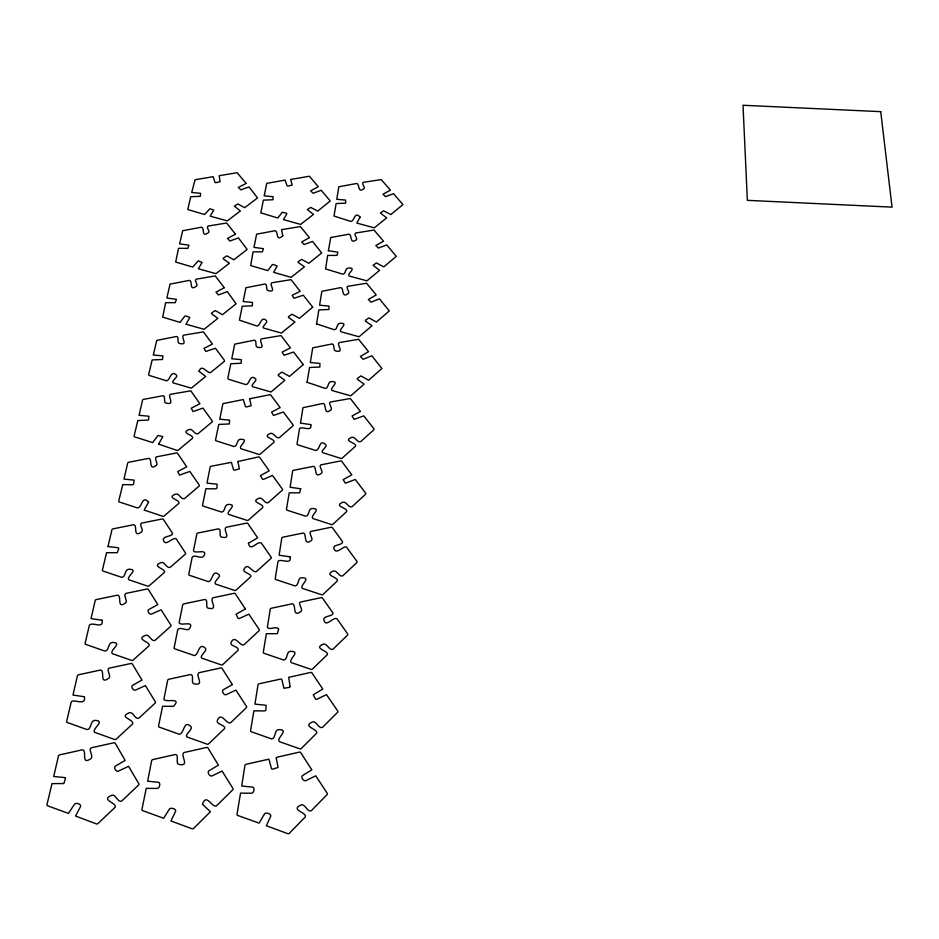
<?xml version="1.0" encoding="UTF-8"?>
<svg xmlns="http://www.w3.org/2000/svg" width="939" height="939" viewBox="0 0 939 939"><rect width="100%" height="100%" fill="white"/><g stroke="black" fill="none" stroke-linecap="round" stroke-linejoin="round"><path stroke-width="1.41" d="M158.703 444.147L176.908 450.391A1.197 0.904 -10.8 0 0 178.304 450.121L192.542 438.255C194.326 434.78 179.396 433.114 189.326 429.452C192.648 428.266 194.702 435.203 197.976 433.724L212.003 422.034A1.185 0.892 -9.3 0 0 212.214 420.977L202.953 408.089L193.07 411.575L191.216 408.219L199.925 403.758L190.793 390.824L170.464 394.298C167.025 396.023 175.816 405.566 166.191 403.089C163.14 403.277 165.91 395.542 163.069 395.695L143.573 399.368A1.174 0.869 -10.9 0 0 142.575 400.167L139.066 415.284L148.902 416.247L148.503 420.026L137.81 420.59L134.113 435.989A1.197 0.892 -11.8 0 0 134.711 436.893L152.658 442.586L158.069 435.45L162.823 436.612L158.714 444.041M202.448 804.242L210.395 811.73L193.634 828.386A1.42 1.221 -23 0 1 192.014 828.761L170.945 820.956L175.699 811.132C176.262 809.066 171.391 807.329 169.583 808.819L163.644 818.268L142.658 810.639A1.42 1.197 -23.7 0 1 141.942 809.406L146.238 788.361L157.506 788.42C159.876 788.067 160.522 782.774 158.761 782.34L147.634 781.201L151.66 760.66A1.385 1.162 -21.1 0 1 152.811 759.569L175.405 754.475C179.666 754.745 174.9 764.193 179.161 764.463C190.558 766.67 179.689 755.343 184.067 752.515L206.533 747.456A1.373 1.162 -18.5 0 1 207.942 747.96L218.435 765.144L208.716 770.919C207.061 772.175 209.597 776.706 211.827 776.001L222.073 771.036L232.931 788.443A1.385 1.197 -19.2 0 1 232.684 789.875L216.451 805.885C211.745 807.927 206.474 792.575 202.448 804.242M248.424 543.258C250.361 552.508 256.899 540.77 261.312 542.977L271.16 557.203A1.244 0.998 -9.8 0 1 270.972 558.388L256.429 571.593C252.098 573.342 247.579 560.724 243.717 569.973C243.401 572.849 252.391 574.058 250.795 576.699L236.018 590.126A1.268 1.021 -11.9 0 1 234.55 590.431L215.571 584.07C212.883 581.851 221.299 576.746 219.245 574.926C212.132 568.318 212.918 581.276 208.364 581.652L189.443 575.302A1.268 1.009 -13.2 0 1 188.786 574.292L192.19 557.191C194.608 553.951 200.782 559.292 203.575 556.44C208.822 547.777 194.537 554.491 193.481 550.688L196.826 533.939A1.244 0.974 -12 0 1 197.847 533.035L218.341 528.868C222.027 528.986 218.224 537.049 221.909 537.178C232.215 539.444 222.332 529.526 226.193 527.272L246.57 523.129A1.232 0.974 -10 0 1 247.861 523.551L257.662 537.847L248.424 543.258M290.128 686.538L289.353 687.407L283.918 688.252L281.841 679.601L281.019 679.003L259.07 683.792A1.326 1.115 -13.7 0 0 258.002 684.813L254.939 704.121L266.089 705.295L265.866 710.13L264.857 710.917L253.882 710.846L250.584 730.612A1.35 1.15 -15.7 0 0 251.312 731.763L271.559 738.899C275.866 738.981 274.2 729.943 278.413 729.626C290.409 729.345 275.843 738.148 279.364 741.646L299.764 748.829A1.35 1.174 -13.8 0 0 301.313 748.477L316.643 733.195C318.344 728.793 301.442 726.727 312.581 721.88C316.49 720.776 318.697 729.239 322.488 727.373L337.547 712.361A1.326 1.139 -10.5 0 0 337.723 711.011L326.479 694.614L316.689 699.355L315.563 699.097L313.262 694.837L322.781 689.05L311.948 672.934A1.303 1.103 -10.8 0 0 310.563 672.453L288.649 677.359L290.128 686.538M290.714 179.49L292.193 185.077L287.944 186.098L287.088 185.793L285.057 180.088L266.735 183.387L264.211 195.887L273.085 196.697L272.92 199.761L263.389 200.136L260.831 212.848L277.791 218.001L282.228 212.284L286.442 213.153L286.853 213.775L283.437 219.609L300.633 224.398L313.473 214.421L307.346 209.55L310.692 207.39L317.722 211.111L330.235 200.993L321.232 190.288L313.157 193.258L310.633 190.852L318.251 186.744L309.424 176.227L290.726 179.455M316.525 323.885L334.261 329.742C337.547 329.976 336.632 323.063 339.918 323.298C349.766 322.77 337.958 329.448 340.845 331.713L359.062 336.772L372.044 325.716L365.459 321.126L365.435 320.316L368.898 317.898L376.422 322.03L389.286 310.938L379.462 298.86L371.058 302.182L368.334 299.506L376.222 294.928L366.539 283.214L347.653 286.348C345.176 286.888 350.599 292.757 348.181 293.567C341.186 298.837 344.05 287.592 340.716 287.604L321.842 291.348L319.6 305.21L328.967 306.091L328.885 309.494L318.861 309.94L316.525 323.885M199.021 371.269L205.653 376.457L191.368 388.147L173.034 382.83C170.687 381.434 178.527 376.75 176.497 375.154C170.628 369.379 170.205 380.917 166.403 380.764L149.219 375.412L148.632 374.555L152.165 359.954L162.529 359.484L162.881 355.904L153.315 354.989L156.754 340.423L176.485 336.479C179.689 336.491 176.403 343.463 179.619 343.474C188.962 345.787 180.206 336.948 183.715 335.153L203.47 331.878L212.425 344.097L203.974 348.346L205.77 351.479L215.454 348.263L224.468 360.435L224.327 361.374L210.7 372.478C207.073 373.91 201.991 363.17 199.033 371.222M245.384 608.953L236.018 614.27L238.048 618.273L239.163 618.566L248.858 614.153L259.211 629.506A1.291 1.068 -12.1 0 1 259 630.762L243.929 644.811C239.856 646.76 234.727 633.461 230.971 642.886C229.703 646.138 239.539 646.607 238.142 650.211L222.778 664.554A1.315 1.092 -14.6 0 1 221.264 664.882L201.721 658.133C199.115 656.138 207.19 650.927 205.7 648.52C198.493 641.29 199.068 655.023 194.303 655.563L174.83 648.837A1.315 1.068 -15.9 0 1 174.149 647.757L177.764 629.588C180.218 626.231 186.403 631.548 189.443 628.884C195.112 619.552 180.464 626.806 179.149 622.674L182.694 604.869A1.291 1.033 -14.3 0 1 183.762 603.906L204.913 599.458C208.775 599.634 204.679 608.12 208.54 608.284C219.186 610.467 208.998 600.185 213.012 597.756L234.034 593.331A1.279 1.033 -12.1 0 1 235.372 593.777L245.384 608.953M246.135 183.351L237.109 172.694L219.174 175.71L220.102 181.732L215.829 182.706L214.984 182.401L213.153 176.708L195.042 179.748L191.72 192.483L200.57 193.281L200.3 196.333L190.746 196.721L187.765 209.503L204.561 214.538L209.972 208.74L213.763 210.16L210.136 216.17L227.367 220.853L240.349 210.97L234.386 206.111L237.825 203.951L244.715 207.672L257.544 197.906L249.035 186.908L240.807 189.854L238.318 187.389L246.124 183.469M107.973 546.592L118.173 547.719L118.76 548.482L117.281 552.684L106.577 552.707L102.421 570.02A1.279 0.998 -15.9 0 0 103.055 571.041L121.694 577.344C125.673 577.473 124.77 569.28 128.713 569.234C139.923 569.104 125.767 576.663 128.878 579.774L147.646 586.124A1.279 1.021 -14.9 0 0 149.125 585.819L164.395 572.438C166.379 568.67 150.51 566.628 161.038 562.578C164.595 561.064 166.708 569.022 170.217 567.332L185.253 554.163A1.256 0.998 -12.9 0 0 185.488 552.977L176.145 538.786C172.271 536.697 164.724 548.235 163.233 539.115C164.384 535.735 172.929 536.474 172.588 533.375L163.398 519.408A1.244 0.962 -12.8 0 0 162.118 518.985L141.578 523.117C138.385 524.338 144.571 530.688 141.308 532.108C132.645 538.188 137.822 525.394 133.737 524.701L113.009 528.868A1.256 0.962 -14.5 0 0 111.941 529.76L107.985 546.475M282.756 235.783C275.538 242.497 278.637 231.464 275.139 230.701L256.617 234.175L253.976 247.38L263.413 248.659L262.404 251.875L253.061 251.852L250.666 265.561L267.838 270.62L272.204 264.716L273.202 264.481L277.134 265.983L273.613 272.333L291.113 277.345L304.436 266.805L298.156 262.451L298.168 261.688L301.607 259.41L308.814 263.319L321.666 252.955L312.546 241.417L304.201 244.527L301.63 242.004L309.459 237.673L300.386 226.569L281.559 229.632L282.756 235.783M312.71 307.147L299.471 318.333L291.982 314.213L288.484 316.643L288.437 317.417L294.905 322.03L281.418 333.087L263.46 328.004C261.23 326.983 268.261 322.288 266.617 320.774C260.972 314.917 260.408 326.279 256.946 326.044L239.41 320.129L242.25 306.278L252.309 305.832L252.509 302.44L243.166 301.56L245.912 287.733L264.939 284.001C268.038 284.001 265.185 290.656 268.284 290.644C277.475 292.945 268.542 284.435 271.923 282.745L291.008 279.658L300.198 291.266L292.158 295.304L294.036 298.273L303.309 295.222L312.71 307.147M328.38 250.713L337.899 252.192L337.007 255.408L327.676 255.396L325.587 268.941L342.782 274.153C345.928 274.399 345.106 267.803 348.252 268.049C357.853 267.404 346.409 273.871 349.202 276.019L366.949 280.843L379.544 270.373L373.1 265.244L376.457 262.955L383.793 266.887L396.281 256.37L386.727 244.926L378.452 248.049L375.835 245.513L383.511 241.217L374.039 230.055L355.646 233.013C353.181 233.799 358.252 239.199 356.304 239.821C349.508 244.973 352.16 234.374 348.956 234.187L330.728 237.532L328.392 250.666M148.597 502.142L144.16 510.077L162.705 516.25A1.244 0.962 -12.7 0 0 164.137 515.969L178.88 503.374C180.687 499.701 165.428 497.987 175.57 494.078C178.997 492.658 181.11 500.158 184.502 498.574L199.021 486.167A1.221 0.939 -10.9 0 0 199.244 485.052L189.842 471.448L179.595 475.111L177.706 471.566L186.697 466.836L177.6 453.373A1.209 0.916 -10.9 0 0 176.356 452.974L156.437 456.847C153.82 457.446 158.339 464.371 156.59 465.192C148.033 471.613 152.693 458.866 148.832 458.338L128.725 462.246A1.221 0.916 -12.5 0 0 127.704 463.091L123.983 479.101L134.101 480.111L133.667 484.113L132.704 484.759L122.727 484.63L118.737 501.039A1.244 0.951 -13.6 0 0 119.347 501.989L137.481 507.952C142.141 507.776 141.977 494.607 148.597 502.142M276.23 758.078L278.085 767.433L272.568 769.194L271.465 768.701L268.965 759.17L246.053 764.287A1.373 1.174 -17.4 0 0 244.938 765.379L241.699 786.037L252.767 787.093C255.115 787.88 253.776 793.021 251.805 793.209L240.537 793.138L237.027 814.242A1.397 1.221 -20.2 0 0 237.778 815.475L259.105 823.127L264.587 813.714C266.207 811.977 270.96 813.925 270.866 815.85L266.371 825.768L287.757 833.644A1.409 1.244 -18.6 0 0 289.365 833.269L305.281 816.93C307.076 812.2 289.728 810.134 301.008 804.934C305.069 803.303 307.393 812.751 311.349 810.709L326.983 794.664A1.373 1.209 -14.2 0 0 327.171 793.22L315.75 775.814L305.633 780.755C303.532 781.389 300.621 777.21 302.335 775.661L311.842 769.874L300.726 752.644A1.35 1.174 -14.1 0 0 299.295 752.139L277.04 757.21L276.23 758.078M307.053 382.267L325.27 388.429C328.697 388.652 327.676 381.387 331.103 381.61C341.244 381.117 329.037 388.042 332.03 390.507L350.728 395.835L364.121 384.145L357.325 379.262L357.36 378.452L360.916 375.893L368.64 380.248L381.903 368.511L371.856 355.775L363.147 359.297L360.412 356.468L368.534 351.679L358.628 339.284L339.214 342.606C335.962 344.226 345.223 353.287 335.728 350.963C333.075 351.362 334.824 343.639 332.089 343.944L312.722 347.853L310.304 362.536L319.929 363.452L319.835 367.043L309.565 367.489L307.065 382.196M102.128 620.233C103.583 629.623 92.644 621.501 89.405 625.128L85.097 643.321A1.326 1.056 -18.6 0 0 85.742 644.4L104.922 651.091C109.077 651.173 108.067 642.71 112.152 642.44C123.807 642.393 109.147 650.258 112.316 653.661L131.624 660.399A1.326 1.08 -17.8 0 0 133.15 660.07L149.008 645.821C151.015 641.713 134.629 639.541 145.674 635.304C149.36 633.895 151.425 642.17 155.041 640.386L170.628 626.372A1.303 1.056 -15.4 0 0 170.886 625.116L161.085 609.798L151.367 614.141C149.583 614.799 146.86 611.007 148.562 609.669L157.811 604.61L148.339 589.469A1.291 1.021 -15.1 0 0 147.024 589.023L125.814 593.436C122.716 594.481 128.279 601.981 125.615 602.955C116.389 609.481 122.093 596.03 117.715 595.126L96.318 599.575A1.303 1.021 -17 0 0 95.215 600.526L91.024 618.625L102.128 620.233M232.344 684.578L222.966 689.977C221.44 690.834 223.799 695.459 225.994 694.743L235.889 690.106L246.488 706.433A1.338 1.127 -15.1 0 1 246.264 707.771L230.642 722.76C226.088 724.673 221.181 710.6 217.191 720.835C216.44 724.615 226.311 725.19 224.574 728.558L208.681 743.805A1.362 1.15 -18.2 0 1 207.12 744.158L186.978 736.986C184.208 734.732 193.047 729.603 191.051 726.657C183.492 719.121 184.42 733.922 179.255 734.239L159.254 727.126A1.362 1.139 -19.3 0 1 158.562 725.976L162.588 706.257L173.492 706.328C182.483 696.691 165.417 703.076 163.891 699.25L167.67 680.294A1.338 1.092 -17.2 0 1 168.774 679.273L190.629 674.519C194.678 674.73 190.265 683.686 194.314 683.897C205.359 686.033 194.807 675.364 198.998 672.7L220.712 667.969A1.315 1.092 -14.8 0 1 222.085 668.439L232.344 684.578M235.478 234.163L227.438 238.412L229.914 241.018L238.436 237.907L247.133 249.422L233.893 259.763L226.827 255.854L223.294 258.143L223.224 258.871L229.386 263.237L216.005 273.66L198.387 268.777L202.096 262.38L198.211 260.925L192.683 267.04L175.675 262.04L178.527 248.319L187.812 248.354L188.985 245.173L179.607 243.858L182.682 230.736L201.333 227.215C205.019 227.59 201.04 237.966 208.165 232.86C210.982 231.827 205.383 227.062 208.176 226.041L226.604 223.013L235.478 234.163M303.215 364.59L289.494 376.433L281.876 372.079L278.273 374.638L278.226 375.459L284.846 380.318L271.007 391.986L252.497 386.668C250.126 385.295 257.45 380.365 255.772 379.016C249.598 373.159 249.809 384.567 245.795 384.591L228.435 379.227L227.813 378.37L230.806 363.745L241.147 363.264L241.37 359.672L231.769 358.757L234.68 344.167L254.246 340.2C257.474 340.223 254.41 347.195 257.638 347.219C267.11 349.437 257.955 340.728 261.429 338.873L281.054 335.599L290.433 347.841L282.158 352.102L284.059 355.247L293.614 352.019L303.215 364.59M360.06 217.062L356.843 223.071L374.274 227.848L386.668 217.871L380.365 213L383.628 210.829L390.788 214.562L402.925 204.585L393.535 193.68L385.577 196.662L382.971 194.256L390.424 190.136L381.222 179.595L363.252 182.354C360.928 182.788 366.034 188.493 363.745 188.868C357.454 193.68 359.825 183.563 356.679 183.481L338.826 186.767L336.772 199.303L345.658 200.113L345.611 203.176L336.127 203.528L334.002 216.064L350.857 221.428C354.66 221.311 354.39 210.723 360.06 217.062M310.774 424.581C312.605 432.656 301.548 425.578 299.529 428.665L297.064 443.912A1.185 0.904 -6.8 0 0 297.733 444.816L315.762 450.485C320.234 450.333 319.014 438.525 325.61 444.464C328.45 446.506 319.941 450.673 322.711 452.668L340.845 458.373A1.185 0.927 -5.4 0 0 342.219 458.103L355.564 446.178C357.043 442.574 342.16 441.283 351.702 437.328C355.095 436.142 357.336 443.114 360.658 441.623L373.804 429.874L373.992 428.877L363.757 415.871L354.144 419.369L352.043 416L360.412 411.47L350.353 398.523L330.305 402.021C327.605 402.772 333.31 408.958 330.857 410.038C323.239 415.93 326.749 403.594 322.969 403.43L302.957 407.714L300.503 423.16L310.774 424.581M224.257 287.686L215.982 292.17L218.505 294.916L227.273 291.618L236.112 303.813L222.484 314.671L215.254 310.563L211.604 312.969L211.533 313.732L217.836 318.344L204.092 329.307L185.957 324.213L189.807 317.499L185.828 315.927L184.795 316.173L180.053 322.382L162.67 317.124L165.675 302.663L175.217 302.687L176.45 299.33L166.837 297.992L170.065 284.118L189.232 280.397C193.058 280.796 188.809 291.63 196.216 286.336C199.138 285.221 193.387 280.256 196.274 279.153L215.207 275.937L224.257 287.686M84.404 696.738C86.353 706.668 73.359 698.311 71.223 702.032L66.657 721.352A1.385 1.115 -22 0 0 67.303 722.49L87.057 729.603C91.459 729.673 90.308 720.518 94.663 720.389C106.6 720.506 91.329 728.887 94.675 732.338L114.57 739.486A1.385 1.139 -21.3 0 0 116.154 739.146L132.622 723.934C134.535 719.368 117.868 717.373 129.253 712.748C133.08 711.234 135.134 720.037 138.89 718.147L155.076 703.194A1.35 1.115 -18.6 0 0 155.358 701.856L145.392 685.599L135.275 690.2C133.338 690.881 130.638 686.773 132.411 685.447L141.989 680.059L132.317 663.955A1.338 1.08 -18 0 0 130.967 663.486L109.053 668.192C105.79 669.307 112.011 676.925 108.631 678.357C99.123 684.989 105.133 670.939 100.684 670L78.571 674.765A1.35 1.08 -20 0 0 77.432 675.775L72.972 695.048L84.404 696.738M300.68 488.761L299.611 492.834L289.224 492.811L286.465 509.255A1.221 0.962 -8.2 0 0 287.146 510.217L305.691 516.204C309.424 516.38 308.18 508.515 311.877 508.527C322.676 508.116 309.694 515.664 312.84 518.504L331.49 524.537A1.221 0.974 -6.7 0 0 332.899 524.244L346.691 511.591C348.24 507.706 332.899 506.461 342.758 502.224C346.268 500.968 348.522 508.351 351.961 506.767L365.541 494.301A1.209 0.951 -4.9 0 0 365.682 493.186L355.247 479.489L345.341 483.198L343.193 479.641L351.82 474.841L341.761 461.354A1.185 0.927 -5.5 0 0 340.481 460.955L320.88 464.852C318.121 465.638 323.967 472.481 321.361 473.362C313.438 479.172 317.312 466.918 313.391 466.354L293.614 470.286A1.197 0.927 -7.3 0 0 292.651 471.132L290.116 487.271L300.68 488.761M249.645 398.793L251.147 405.695L246.405 406.974L245.455 406.599L243.33 399.556L222.907 403.641L219.738 419.193L229.597 420.156L229.351 423.947L218.752 424.428L215.547 439.945A1.197 0.904 -9.5 0 0 216.181 440.849L234.022 446.506C237.626 446.706 236.71 439.112 240.325 439.311C250.76 438.959 237.884 446.119 240.889 448.689L258.835 454.382A1.197 0.916 -8.3 0 0 260.22 454.112L274.012 442.21C275.632 438.689 260.76 437.198 270.479 433.384C273.836 432.21 275.972 439.159 279.27 437.668L292.862 425.954A1.174 0.892 -6.8 0 0 293.038 424.898L283.367 412.01L273.531 415.425L271.594 412.115L280.127 407.596L270.467 394.626L249.657 398.746M289.975 556.804C292.135 565.677 280.362 557.954 278.003 561.428L275.233 578.565A1.256 1.021 -10 0 0 275.925 579.574L295.01 585.913C298.942 586.089 297.546 577.614 301.478 577.778C312.523 577.403 299.072 585.431 302.358 588.354L321.561 594.739A1.268 1.033 -8.3 0 0 323.016 594.434L337.289 580.983C338.944 577.109 323.216 575.525 333.169 571.123C336.749 569.398 339.155 577.579 342.723 575.853L356.773 562.614A1.244 1.009 -6.2 0 0 356.926 561.428L346.561 547.167C343.416 545.066 335.446 556.592 333.697 547.554C334.143 544.456 343.111 545.066 342.606 541.733L332.406 527.695A1.232 0.974 -6.8 0 0 331.103 527.272L310.891 531.427C308.027 532.425 313.696 539.35 311.537 540.383C303.051 546.815 307.135 533.446 303.18 533.023L282.78 537.214A1.232 0.986 -8.9 0 0 281.782 538.117L279.106 555.231L289.975 556.804M65.53 778.302L63.84 783.549L51.997 783.631L46.985 804.582A1.444 1.185 -26.1 0 0 47.643 805.803L68.441 813.42L74.627 804.054C76.212 802.422 81.177 803.96 80.695 806.308L75.531 816.05L96.377 823.89A1.444 1.209 -25.8 0 0 98.008 823.515L115.145 807.258C117.187 802.622 99.898 800.075 111.741 795.321C115.72 793.701 117.762 803.103 121.671 801.073L138.502 785.098A1.409 1.185 -22.7 0 0 138.784 783.666L128.561 766.306L118.126 771.259C116.072 771.999 113.408 767.691 115.204 766.189L125.133 760.426L115.262 743.277A1.385 1.139 -21.6 0 0 113.865 742.772L91.212 747.831C87.937 749.111 93.654 755.942 91.106 758.489C80.484 766.06 87.409 750.355 82.468 749.78L59.662 754.862A1.409 1.15 -23.6 0 0 58.476 755.942L53.711 776.506L64.803 777.574L65.53 778.302M237.896 461.519L239.386 468.878L234.515 470.193L233.541 469.793L231.393 462.34L211.122 466.26A1.209 0.927 -10.1 0 0 210.136 467.106L206.991 483.162L217.144 484.16L216.862 488.186L215.993 488.832L205.911 488.738L202.554 505.147A1.232 0.951 -11.1 0 0 203.211 506.098L221.534 512.072C225.325 512.26 224.292 504.266 228.071 504.443C238.799 504.196 225.501 511.591 228.611 514.384L247.063 520.394A1.232 0.974 -9.9 0 0 248.471 520.1L262.744 507.483C264.446 503.727 249.152 502.248 259.094 498.175C262.556 496.743 264.763 504.255 268.19 502.67L282.24 490.24A1.209 0.951 -8.1 0 0 282.416 489.113L272.474 475.451L263.519 479.348L262.392 479.113L260.408 475.603L269.211 470.815L259.634 457.363A1.197 0.916 -8.4 0 0 258.378 456.964L237.896 461.519M278.613 629.071L277.369 633.672L266.359 633.708L263.296 652.206A1.303 1.08 -12.4 0 0 264.012 653.286L283.648 660.011C287.78 660.152 286.242 651.208 290.374 651.349C301.795 651.103 287.815 659.471 291.231 662.594L311.009 669.354A1.303 1.103 -10.6 0 0 312.499 669.026L327.288 654.706C328.932 650.469 312.605 648.708 323.239 644.107C327.018 642.886 329.26 651.02 332.922 649.248L347.465 635.163A1.279 1.068 -8 0 0 347.618 633.895L336.995 618.754C332.641 616.477 325.645 628.86 323.732 619.188C324.471 615.503 333.239 616.524 332.981 613.038L322.5 598.096A1.268 1.045 -8.5 0 0 321.15 597.65L300.304 602.087C297.346 602.803 303.954 609.998 300.656 611.676C291.994 617.874 296.642 604.505 292.334 603.777L271.289 608.249A1.279 1.045 -10.9 0 0 270.256 609.211L267.369 627.052C268.777 630.902 276.993 625.386 278.601 629.118M880.723 111.659L743.007 105.262L747.362 200.347L892.05 207.143L880.723 111.659"/></g></svg>
